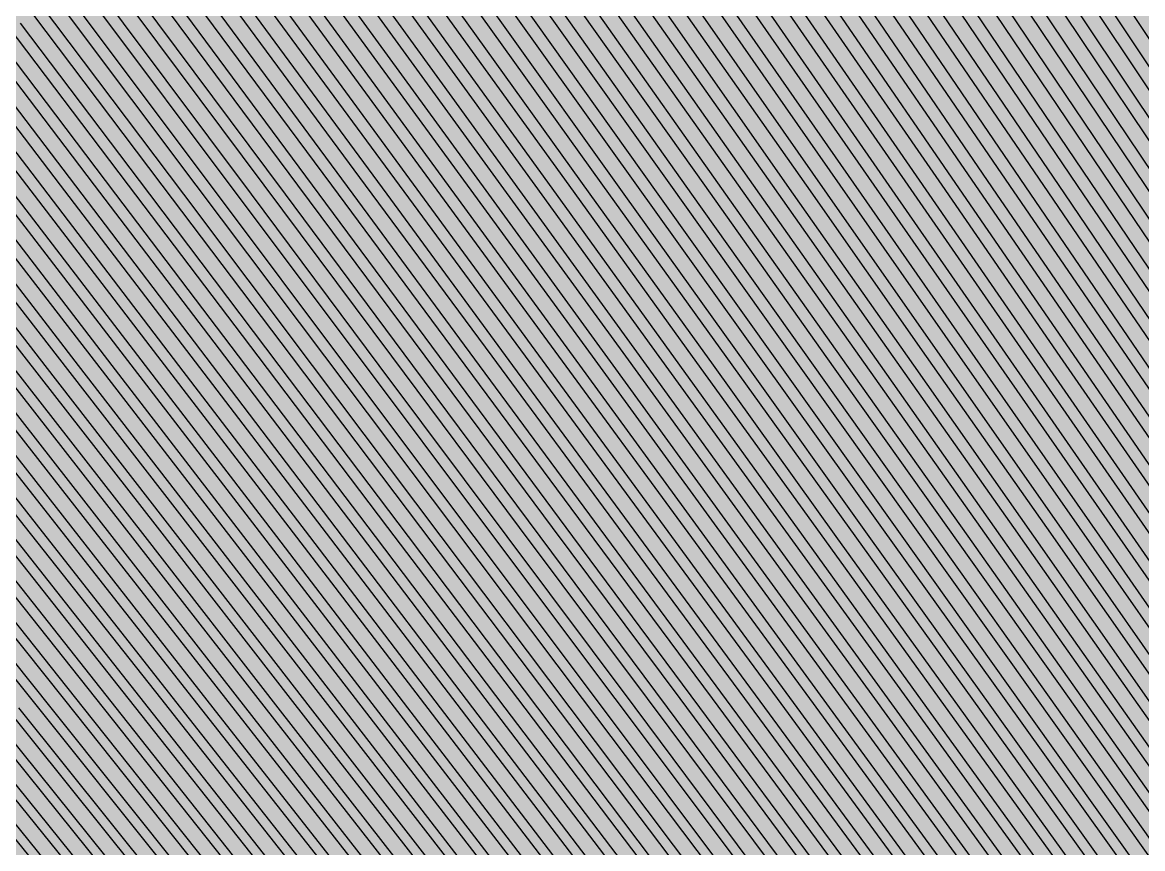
# Model space of a CAD drawing. Header units: metres. Extents: x -7231 to 10969, y -37556 to 1873.
# Drawn here: x 659.1 to 806.4, y -18618.6 to -18509.9 of the extents above; entities that cross this region are included whole.
import ezdxf

# ---------------------------------------------------------------- set-up
doc = ezdxf.new("R2010")
doc.units = ezdxf.units.M
for name, color, linetype in [('Metal1', 4, 'CONTINUOUS'), ('Metal2', 3, 'CONTINUOUS'), ('Polyimide', 7, 'CONTINUOUS')]:
    doc.layers.add(name, color=color, linetype=linetype)

msp = doc.modelspace()

# ---------------------------------------------------------------- hatches: boundary and pattern name
at = {"layer": 'Polyimide'}
msp.add_hatch(color=7, dxfattribs=at).paths.add_polyline_path([(4065.69, -468), (4066.67, -501.99), (4068.51, -535.99), (4071.41, -569.99), (4075.54, -603.99), (4081.04, -637.99), (4088.01, -671.99), (4096.52, -705.98), (4106.62, -739.98), (4118.33, -773.98), (4131.63, -807.98), (4146.49, -841.98), (4162.87, -875.98), (4180.68, -909.97), (4199.83, -943.97), (4220.22, -977.97), (4241.73, -1011.97), (4264.21, -1045.97), (4287.52, -1079.96), (4311.51, -1113.96), (4336.01, -1147.96), (4360.86, -1181.96), (4385.88, -1215.96), (4410.89, -1249.96), (4435.74, -1283.95), (4460.24, -1317.95), (4484.23, -1351.95), (4507.54, -1385.95), (4530.02, -1419.95), (4551.53, -1453.94), (4571.92, -1487.94), (4591.07, -1521.94), (4608.88, -1555.94), (4625.26, -1589.94), (4640.12, -1623.94), (4653.42, -1657.93), (4665.13, -1691.93), (4675.23, -1725.93), (4683.74, -1759.93), (4690.71, -1793.93), (4696.21, -1827.93), (4700.34, -1861.92), (4703.24, -1895.92), (4705.08, -1929.92), (4706.06, -1963.92), (4706.44, -1997.92), (4706.5, -2031.91), (4706.5, -4793.02), (4709.95, -4838.39), (4720.22, -4882.71), (4737.08, -4924.98), (4760.13, -4964.2), (4788.85, -4999.49), (4822.58, -5030.03), (4860.53, -5055.12), (4901.85, -5074.18), (4901.85, -5074.18), (4970.68, -5105.23), (5034.7, -5145.26), (5092.76, -5193.54), (5143.8, -5249.19), (5186.89, -5311.2), (5221.24, -5378.44), (5246.23, -5449.69), (5261.41, -5523.66), (5266.5, -5599), (5261.41, -5674.34), (5246.23, -5748.31), (5221.24, -5819.56), (5186.89, -5886.8), (5143.8, -5948.81), (5092.76, -6004.46), (5034.7, -6052.74), (4970.68, -6092.77), (4901.85, -6123.82), (4860.53, -6142.88), (4822.58, -6167.97), (4788.85, -6198.51), (4760.13, -6233.8), (4737.08, -6273.02), (4720.22, -6315.29), (4709.95, -6359.61), (4706.5, -6404.98), (4706.5, -9221.52), (4709.95, -9266.88), (4720.22, -9311.21), (4737.08, -9353.47), (4760.13, -9392.7), (4788.85, -9427.98), (4822.58, -9458.52), (4860.53, -9483.61), (4901.85, -9502.67), (4970.68, -9533.72), (5034.7, -9573.75), (5092.76, -9622.03), (5143.8, -9677.68), (5186.89, -9739.69), (5221.24, -9806.94), (5246.23, -9878.19), (5261.41, -9952.16), (5266.5, -10027.49), (5261.41, -10102.83), (5246.23, -10176.8), (5221.24, -10248.05), (5186.89, -10315.3), (5143.8, -10377.31), (5092.76, -10432.96), (5034.7, -10481.24), (4970.68, -10521.27), (4901.85, -10552.32), (4860.53, -10571.38), (4822.58, -10596.46), (4788.85, -10627), (4760.13, -10662.29), (4737.08, -10701.52), (4720.22, -10743.78), (4709.95, -10788.1), (4706.5, -10833.47), (4706.5, -13650.01), (4709.95, -13695.38), (4720.22, -13739.7), (4737.08, -13781.96), (4760.13, -13821.19), (4788.85, -13856.48), (4822.58, -13887.02), (4860.53, -13912.11), (4901.85, -13931.17), (4970.68, -13962.22), (5034.7, -14002.25), (5092.76, -14050.53), (5143.8, -14106.18), (5186.89, -14168.19), (5221.24, -14235.43), (5246.23, -14306.68), (5261.41, -14380.65), (5266.5, -14455.99), (5261.41, -14531.33), (5246.23, -14605.29), (5221.24, -14676.55), (5186.89, -14743.79), (5143.8, -14805.8), (5092.76, -14861.45), (5034.7, -14909.73), (4970.68, -14949.76), (4901.85, -14980.81), (4860.53, -14999.87), (4822.58, -15024.96), (4788.85, -15055.5), (4760.13, -15090.79), (4737.08, -15130.01), (4720.22, -15172.27), (4709.95, -15216.6), (4706.5, -15261.97), (4706.5, -15455.99), (4720.95, -15750.04), (4764.14, -16041.26), (4835.68, -16326.84), (4934.86, -16604.04), (5060.74, -16870.18), (5212.09, -17122.7), (5387.47, -17359.17), (5585.18, -17577.31), (5803.32, -17775.02), (6039.79, -17950.4), (6292.31, -18101.75), (6558.45, -18227.63), (6835.65, -18326.81), (7121.23, -18398.34), (7412.45, -18441.54), (7706.5, -18455.99), (9969.01, -18455.99), (10047.42, -18459.84), (10125.08, -18471.36), (10201.23, -18490.44), (10275.15, -18516.89), (10346.12, -18550.45), (10413.46, -18590.81), (10476.52, -18637.58), (10534.69, -18690.3), (10587.41, -18748.47), (10634.18, -18811.53), (10674.54, -18878.87), (10708.11, -18949.84), (10734.56, -19023.76), (10753.63, -19099.92), (10765.15, -19177.58), (10769.01, -19255.99), (10769.01, -20895.8), (10730.24, -20951.41), (10694.6, -21009.08), (10662.21, -21068.63), (10633.17, -21129.89), (10607.55, -21192.66), (10585.45, -21256.74), (10566.93, -21321.96), (10552.05, -21388.09), (10540.84, -21454.95), (10533.35, -21522.33), (10529.6, -21590.02), (10529.6, -21657.81), (10533.35, -21725.5), (10540.84, -21792.87), (10552.05, -21859.73), (10566.93, -21925.87), (10585.45, -21991.08), (10607.55, -22055.17), (10633.17, -22117.94), (10662.21, -22179.19), (10694.6, -22238.74), (10730.24, -22296.41), (10769.01, -22352.03), (10769.01, -32454.24), (10728.74, -32510.49), (10691.72, -32568.92), (10658.05, -32629.35), (10627.85, -32691.58), (10601.2, -32755.42), (10578.21, -32820.67), (10558.93, -32887.1), (10543.44, -32954.52), (10531.77, -33022.71), (10523.97, -33091.44), (10520.07, -33160.51), (10520.07, -33229.69), (10523.97, -33298.75), (10531.77, -33367.49), (10543.44, -33435.67), (10558.93, -33503.09), (10578.21, -33569.53), (10601.2, -33634.77), (10627.85, -33698.61), (10658.05, -33760.85), (10691.72, -33821.28), (10728.74, -33879.71), (10769.01, -33935.96), (10769.01, -36556), (10765.15, -36634.41), (10753.63, -36712.07), (10734.56, -36788.23), (10708.11, -36862.15), (10674.54, -36933.12), (10634.18, -37000.46), (10587.41, -37063.51), (10534.69, -37121.69), (10476.52, -37174.41), (10413.46, -37221.18), (10346.12, -37261.54), (10275.15, -37295.1), (10201.23, -37321.55), (10125.08, -37340.63), (10047.42, -37352.15), (9969.01, -37356), (-6231.01, -37356), (-6309.42, -37352.15), (-6387.08, -37340.63), (-6463.23, -37321.55), (-6537.15, -37295.1), (-6608.12, -37261.54), (-6675.46, -37221.18), (-6738.52, -37174.41), (-6796.69, -37121.69), (-6849.41, -37063.51), (-6896.18, -37000.46), (-6936.54, -36933.12), (-6970.11, -36862.15), (-6996.56, -36788.23), (-7015.63, -36712.07), (-7027.15, -36634.41), (-7031.01, -36556), (-7031.01, -33936), (-6990.74, -33879.75), (-6953.7, -33821.31), (-6920.03, -33760.88), (-6889.82, -33698.64), (-6863.18, -33634.8), (-6840.18, -33569.55), (-6820.9, -33503.11), (-6805.4, -33435.69), (-6793.74, -33367.49), (-6785.94, -33298.75), (-6782.03, -33229.68), (-6782.03, -33160.5), (-6785.94, -33091.43), (-6793.74, -33022.69), (-6805.4, -32954.5), (-6820.9, -32887.07), (-6840.18, -32820.63), (-6863.18, -32755.39), (-6889.82, -32691.54), (-6920.03, -32629.3), (-6953.7, -32568.87), (-6990.74, -32510.43), (-7031.01, -32454.18), (-7031.01, -22364.83), (-6990.74, -22308.58), (-6953.7, -22250.14), (-6920.03, -22189.71), (-6889.82, -22127.47), (-6863.18, -22063.62), (-6840.18, -21998.38), (-6820.9, -21931.94), (-6805.4, -21864.51), (-6793.74, -21796.32), (-6785.94, -21727.58), (-6782.03, -21658.51), (-6782.03, -21589.33), (-6785.94, -21520.26), (-6793.74, -21451.52), (-6805.4, -21383.32), (-6820.9, -21315.9), (-6840.18, -21249.46), (-6863.18, -21184.21), (-6889.82, -21120.37), (-6920.03, -21058.13), (-6953.7, -20997.7), (-6990.74, -20939.26), (-7031.01, -20883.01), (-7031.01, -19255.99), (-7027.15, -19177.58), (-7015.63, -19099.92), (-6996.56, -19023.76), (-6970.11, -18949.84), (-6936.54, -18878.87), (-6896.18, -18811.53), (-6849.41, -18748.47), (-6796.69, -18690.3), (-6738.52, -18637.58), (-6675.46, -18590.81), (-6608.12, -18550.45), (-6537.15, -18516.89), (-6463.23, -18490.44), (-6387.08, -18471.36), (-6309.42, -18459.84), (-6231.01, -18455.99), (-3968.5, -18455.99), (-3674.45, -18441.54), (-3383.23, -18398.34), (-3097.65, -18326.81), (-2820.45, -18227.63), (-2554.31, -18101.75), (-2301.79, -17950.4), (-2065.32, -17775.02), (-1847.18, -17577.31), (-1649.47, -17359.17), (-1474.09, -17122.7), (-1322.74, -16870.18), (-1196.86, -16604.04), (-1097.68, -16326.84), (-1026.14, -16041.26), (-982.95, -15750.04), (-968.5, -15455.99), (-968.5, -15261.97), (-971.95, -15216.6), (-982.22, -15172.27), (-999.08, -15130.01), (-1022.13, -15090.79), (-1050.85, -15055.5), (-1084.58, -15024.96), (-1122.53, -14999.87), (-1163.85, -14980.81), (-1232.68, -14949.76), (-1296.7, -14909.73), (-1354.76, -14861.45), (-1405.8, -14805.8), (-1448.89, -14743.79), (-1483.24, -14676.55), (-1508.23, -14605.29), (-1523.41, -14531.33), (-1528.5, -14455.99), (-1523.41, -14380.65), (-1508.23, -14306.68), (-1483.24, -14235.43), (-1448.89, -14168.19), (-1405.8, -14106.18), (-1354.76, -14050.53), (-1296.7, -14002.25), (-1232.68, -13962.22), (-1163.85, -13931.17), (-1122.53, -13912.11), (-1084.58, -13887.02), (-1050.85, -13856.48), (-1022.13, -13821.19), (-999.08, -13781.96), (-982.22, -13739.7), (-971.95, -13695.38), (-968.5, -13650.01), (-968.5, -12309.64), (-971.95, -12264.27), (-982.22, -12219.94), (-999.08, -12177.68), (-1022.13, -12138.46), (-1050.85, -12103.17), (-1084.58, -12072.63), (-1122.53, -12047.54), (-1163.85, -12028.48), (-1232.68, -11997.43), (-1296.7, -11957.4), (-1354.76, -11909.12), (-1405.8, -11853.47), (-1448.89, -11791.46), (-1483.24, -11724.22), (-1508.23, -11652.96), (-1523.41, -11579), (-1528.5, -11503.66), (-1523.41, -11428.32), (-1508.23, -11354.35), (-1483.24, -11283.1), (-1448.89, -11215.86), (-1405.8, -11153.85), (-1354.76, -11098.2), (-1296.7, -11049.92), (-1232.68, -11009.89), (-1163.85, -10978.84), (-1122.53, -10959.78), (-1084.58, -10934.69), (-1050.85, -10904.15), (-1022.13, -10868.86), (-999.08, -10829.63), (-982.22, -10787.37), (-971.95, -10743.05), (-968.5, -10697.68), (-968.5, -9357.31), (-971.95, -9311.94), (-982.22, -9267.62), (-999.08, -9225.35), (-1022.13, -9186.13), (-1050.85, -9150.84), (-1084.58, -9120.3), (-1122.53, -9095.21), (-1163.85, -9076.15), (-1163.85, -9076.15), (-1232.68, -9045.1), (-1296.7, -9005.07), (-1354.76, -8956.79), (-1405.8, -8901.14), (-1448.89, -8839.13), (-1483.24, -8771.89), (-1508.23, -8700.64), (-1523.41, -8626.67), (-1528.5, -8551.33), (-1523.41, -8475.99), (-1508.23, -8402.02), (-1483.24, -8330.77), (-1448.89, -8263.53), (-1405.8, -8201.52), (-1354.76, -8145.87), (-1296.7, -8097.59), (-1232.68, -8057.56), (-1163.85, -8026.51), (-1163.85, -8026.51), (-1122.53, -8007.45), (-1084.58, -7982.36), (-1050.85, -7951.82), (-1022.13, -7916.53), (-999.08, -7877.31), (-982.22, -7835.04), (-971.95, -7790.72), (-968.5, -7745.35), (-968.5, -6404.98), (-971.95, -6359.61), (-982.22, -6315.29), (-999.08, -6273.02), (-1022.13, -6233.8), (-1050.85, -6198.51), (-1084.58, -6167.97), (-1122.53, -6142.88), (-1163.85, -6123.82), (-1163.85, -6123.82), (-1232.68, -6092.77), (-1296.7, -6052.74), (-1354.76, -6004.46), (-1405.8, -5948.81), (-1448.89, -5886.8), (-1483.24, -5819.56), (-1508.23, -5748.31), (-1523.41, -5674.34), (-1528.5, -5599), (-1523.41, -5523.66), (-1508.23, -5449.69), (-1483.24, -5378.44), (-1448.89, -5311.2), (-1405.8, -5249.19), (-1354.76, -5193.54), (-1296.7, -5145.26), (-1232.68, -5105.23), (-1163.85, -5074.18), (-1163.85, -5074.18), (-1122.53, -5055.12), (-1084.58, -5030.03), (-1050.85, -4999.49), (-1022.13, -4964.2), (-999.08, -4924.98), (-982.22, -4882.71), (-971.95, -4838.39), (-968.5, -4793.02), (-968.5, -2031.91), (-968.44, -1997.92), (-968.06, -1963.92), (-967.05, -1929.92), (-965.18, -1895.92), (-962.22, -1861.92), (-958.01, -1827.93), (-952.41, -1793.93), (-945.31, -1759.93), (-936.64, -1725.93), (-926.35, -1691.93), (-914.43, -1657.93), (-900.88, -1623.94), (-885.74, -1589.94), (-869.05, -1555.94), (-850.91, -1521.94), (-831.4, -1487.94), (-810.63, -1453.94), (-788.72, -1419.95), (-765.82, -1385.95), (-742.07, -1351.95), (-717.63, -1317.95), (-692.67, -1283.95), (-667.36, -1249.96), (-641.88, -1215.96), (-616.39, -1181.96), (-591.08, -1147.96), (-566.12, -1113.96), (-541.68, -1079.96), (-517.93, -1045.97), (-495.03, -1011.97), (-473.12, -977.97), (-452.35, -943.97), (-432.84, -909.97), (-414.7, -875.98), (-398.01, -841.98), (-382.87, -807.98), (-369.32, -773.98), (-357.4, -739.98), (-347.11, -705.98), (-338.44, -671.99), (-331.34, -637.99), (-325.74, -603.99), (-321.53, -569.99), (-318.57, -535.99), (-316.7, -501.99), (-315.69, -468), (-315.31, -434), (-315.25, -400), (-315.25, 401), (-315.25, 451), (-315.25, 1644), (-270.25, 1644), (-270.03, 1637.13), (-269.35, 1630.29), (-268.23, 1623.52), (-266.67, 1616.82), (-264.68, 1610.25), (-262.26, 1603.82), (-259.42, 1597.56), (-256.18, 1591.5), (-252.55, 1585.67), (-248.55, 1580.08), (-244.19, 1574.77), (-239.5, 1569.75), (-234.48, 1565.06), (-229.17, 1560.7), (-223.58, 1556.7), (-217.75, 1553.07), (-211.69, 1549.83), (-205.43, 1546.99), (-199, 1544.57), (-192.43, 1542.58), (-185.73, 1541.02), (-178.96, 1539.9), (-172.12, 1539.22), (-165.25, 1539), (-158.38, 1539.22), (-151.54, 1539.9), (-144.77, 1541.02), (-138.07, 1542.58), (-131.5, 1544.57), (-125.07, 1546.99), (-118.81, 1549.83), (-112.75, 1553.07), (-106.92, 1556.7), (-101.33, 1560.7), (-96.02, 1565.06), (-91, 1569.75), (-86.31, 1574.77), (-81.95, 1580.08), (-77.95, 1585.67), (-74.32, 1591.5), (-71.08, 1597.56), (-68.24, 1603.82), (-65.82, 1610.25), (-63.83, 1616.82), (-62.27, 1623.52), (-61.15, 1630.29), (-60.47, 1637.13), (-60.25, 1644), (1853, 1644), (1853, 1573), (3815.25, 1573), (3815.46, 1579.54), (3816.11, 1586.05), (3817.17, 1592.51), (3818.66, 1598.88), (3820.56, 1605.14), (3822.86, 1611.27), (3825.56, 1617.23), (3828.65, 1623), (3832.1, 1628.56), (3835.91, 1633.88), (3840.07, 1638.93), (3844.54, 1643.71), (3849.32, 1648.18), (3854.37, 1652.34), (3859.69, 1656.15), (3865.25, 1659.6), (3871.02, 1662.69), (3876.98, 1665.39), (3883.11, 1667.69), (3889.37, 1669.59), (3895.74, 1671.08), (3902.2, 1672.14), (3908.71, 1672.79), (3915.25, 1673), (3921.79, 1672.79), (3928.3, 1672.14), (3934.76, 1671.08), (3941.13, 1669.59), (3947.39, 1667.69), (3953.52, 1665.39), (3959.48, 1662.69), (3965.25, 1659.6), (3970.81, 1656.15), (3976.13, 1652.34), (3981.18, 1648.18), (3985.96, 1643.71), (3990.43, 1638.93), (3994.59, 1633.88), (3998.4, 1628.56), (4001.85, 1623), (4004.94, 1617.23), (4007.64, 1611.27), (4009.94, 1605.14), (4011.84, 1598.88), (4013.33, 1592.51), (4014.39, 1586.05), (4015.04, 1579.54), (4015.25, 1573), (4065.25, 1573), (4065.25, 451), (4065.25, 401), (4065.25, -400), (4065.31, -434), (4065.69, -468)])

# ---------------------------------------------------------------- linework, layer by layer
at = {"layer": 'Metal1'}
for points in [[(645.14, -18283.88), (660.24, -18306.38), (675.33, -18328.88), (690.43, -18351.38), (705.53, -18373.88), (720.62, -18396.38), (735.72, -18418.88), (750.82, -18441.38), (765.92, -18463.88), (781.01, -18486.38), (796.11, -18508.88), (811.21, -18531.38), (826.3, -18553.89), (841.4, -18576.39), (856.5, -18598.89), (871.59, -18621.39), (886.69, -18643.89), (901.79, -18666.39), (911.89, -18681.45), (918.21, -18698.2), (918.82, -18702.85), (919.41, -18711.88), (920.01, -18720.99), (920.75, -19211.93)], [(925.25, -19211.93), (925.99, -18721.06), (925.42, -18712.01), (924.84, -18703.04), (924.27, -18698.69), (918.16, -18682.35), (908.28, -18667.5), (893.31, -18645), (878.34, -18622.5), (863.37, -18600), (848.4, -18577.5), (833.43, -18555), (818.46, -18532.5), (803.49, -18510), (788.52, -18487.49), (773.55, -18464.99), (758.58, -18442.49), (743.61, -18419.99), (728.64, -18397.49), (713.67, -18374.99), (698.7, -18352.49), (683.73, -18329.99), (668.76, -18307.49), (653.79, -18284.99)], [(655.46, -18283.88), (670.43, -18306.38), (685.4, -18328.88), (700.37, -18351.38), (715.33, -18373.88), (730.3, -18396.38), (745.27, -18418.88), (760.24, -18441.39), (775.21, -18463.89), (790.18, -18486.39), (805.15, -18508.89), (820.12, -18531.39), (835.09, -18553.89), (850.06, -18576.39), (865.03, -18598.89), (880, -18621.39), (894.97, -18643.89), (909.94, -18666.39), (919.95, -18681.43), (926.22, -18698.2), (926.83, -18702.85), (927.41, -18711.88), (928.01, -18720.99), (928.75, -19211.93)], [(650.05, -18306.37), (665.27, -18328.88), (680.5, -18351.38), (695.72, -18373.88), (710.95, -18396.38), (726.17, -18418.88), (741.39, -18441.38), (756.62, -18463.88), (771.84, -18486.38), (787.07, -18508.88), (802.29, -18531.38), (817.51, -18553.88), (832.74, -18576.38), (847.96, -18598.88), (863.19, -18621.38), (878.41, -18643.88), (893.63, -18666.39), (903.84, -18681.46), (910.19, -18698.2), (910.81, -18702.85), (911.4, -18711.88), (912.01, -18720.99), (912.75, -19211.93)], [(909.25, -19211.93), (909.99, -18721.06), (909.41, -18712.01), (908.82, -18703.05), (908.24, -18698.69), (902.05, -18682.39), (891.98, -18667.51), (876.75, -18645.01), (861.53, -18622.51), (846.3, -18600), (831.08, -18577.5), (815.86, -18555), (800.63, -18532.5), (785.41, -18510), (770.18, -18487.5), (754.96, -18465), (739.74, -18442.5), (724.51, -18420), (709.29, -18397.5), (694.06, -18375), (678.84, -18352.5), (663.62, -18330), (648.39, -18307.5)], [(917.25, -19211.93), (917.99, -18721.06), (917.41, -18712.01), (916.83, -18703.04), (916.26, -18698.69), (910.1, -18682.37), (900.13, -18667.5), (885.03, -18645), (869.93, -18622.5), (854.84, -18600), (839.74, -18577.5), (824.64, -18555), (809.55, -18532.5), (794.45, -18510), (779.35, -18487.5), (764.25, -18465), (749.16, -18442.5), (734.06, -18420), (718.96, -18397.49), (703.87, -18374.99), (688.77, -18352.49), (673.67, -18329.99), (658.58, -18307.49)], [(645.15, -18328.87), (660.63, -18351.37), (676.11, -18373.87), (691.59, -18396.37), (707.06, -18418.87), (722.54, -18441.37), (738.02, -18463.87), (753.5, -18486.37), (768.98, -18508.87), (784.46, -18531.38), (799.93, -18553.88), (815.41, -18576.38), (830.89, -18598.88), (846.37, -18621.38), (861.85, -18643.88), (877.33, -18666.38), (887.72, -18681.5), (894.16, -18698.2), (894.79, -18702.85), (895.39, -18711.88), (896.01, -18720.99), (896.75, -19211.93)], [(655.21, -18328.87), (670.56, -18351.37), (685.91, -18373.87), (701.27, -18396.37), (716.62, -18418.87), (731.97, -18441.38), (747.32, -18463.88), (762.67, -18486.38), (778.02, -18508.88), (793.37, -18531.38), (808.72, -18553.88), (824.07, -18576.38), (839.43, -18598.88), (854.78, -18621.38), (870.13, -18643.88), (885.48, -18666.38), (895.78, -18681.48), (902.18, -18698.2), (902.8, -18702.85), (903.4, -18711.88), (904.01, -18720.99), (904.75, -19211.93)], [(901.25, -19211.93), (901.99, -18721.06), (901.4, -18712.01), (900.81, -18703.05), (900.23, -18698.7), (894, -18682.41), (883.83, -18667.51), (868.48, -18645.01), (853.12, -18622.51), (837.77, -18600.01), (822.42, -18577.51), (807.07, -18555.01), (791.72, -18532.51), (776.37, -18510), (761.02, -18487.5), (745.67, -18465), (730.32, -18442.5), (714.96, -18420), (699.61, -18397.5), (684.26, -18375), (668.91, -18352.5), (653.56, -18330)], [(650.7, -18351.37), (666.3, -18373.87), (681.91, -18396.37), (697.51, -18418.87), (713.12, -18441.37), (728.72, -18463.87), (744.33, -18486.37), (759.93, -18508.87), (775.54, -18531.37), (791.14, -18553.87), (806.75, -18576.37), (822.35, -18598.87), (837.96, -18621.37), (853.57, -18643.88), (869.17, -18666.38), (879.67, -18681.51), (886.15, -18698.2), (886.78, -18702.85), (887.39, -18711.88), (888.01, -18721), (888.75, -19211.93)], [(885.25, -19211.93), (885.99, -18721.06), (885.39, -18712.01), (884.79, -18703.05), (884.2, -18698.7), (877.89, -18682.46), (867.53, -18667.52), (851.92, -18645.02), (836.32, -18622.51), (820.71, -18600.01), (805.11, -18577.51), (789.5, -18555.01), (773.9, -18532.51), (758.29, -18510.01), (742.68, -18487.51), (727.08, -18465.01), (711.47, -18442.51), (695.87, -18420.01), (680.26, -18397.51), (664.66, -18375.01), (649.05, -18352.51)], [(893.25, -19211.93), (893.99, -18721.06), (893.4, -18712.01), (892.8, -18703.05), (892.21, -18698.7), (885.94, -18682.43), (875.68, -18667.51), (860.2, -18645.01), (844.72, -18622.51), (829.24, -18600.01), (813.76, -18577.51), (798.29, -18555.01), (782.81, -18532.51), (767.33, -18510.01), (751.85, -18487.51), (736.37, -18465.01), (720.89, -18442.51), (705.42, -18420.01), (689.94, -18397.5), (674.46, -18375), (658.98, -18352.5)], [(646.69, -18373.86), (662.55, -18396.36), (678.41, -18418.86), (694.27, -18441.36), (710.13, -18463.86), (725.99, -18486.36), (741.85, -18508.87), (757.7, -18531.37), (773.56, -18553.87), (789.42, -18576.37), (805.28, -18598.87), (821.14, -18621.37), (837, -18643.87), (852.86, -18666.37), (863.56, -18681.54), (870.12, -18698.19), (870.76, -18702.84), (871.38, -18711.88), (872.01, -18721), (872.75, -19211.93)], [(656.49, -18373.86), (672.23, -18396.36), (687.96, -18418.87), (703.69, -18441.37), (719.42, -18463.87), (735.16, -18486.37), (750.89, -18508.87), (766.62, -18531.37), (782.35, -18553.87), (798.09, -18576.37), (813.82, -18598.87), (829.55, -18621.37), (845.28, -18643.87), (861.02, -18666.37), (871.61, -18681.53), (878.13, -18698.19), (878.77, -18702.85), (879.38, -18711.88), (880.01, -18721), (880.75, -19211.93)], [(869.25, -19211.93), (869.99, -18721.07), (869.38, -18712.02), (868.77, -18703.05), (868.17, -18698.7), (861.78, -18682.5), (851.23, -18667.52), (835.37, -18645.02), (819.51, -18622.52), (803.65, -18600.02), (787.79, -18577.52), (771.93, -18555.02), (756.07, -18532.52), (740.21, -18510.02), (724.35, -18487.52), (708.49, -18465.02), (692.63, -18442.52), (676.77, -18420.01), (660.91, -18397.51), (645.05, -18375.01)], [(877.25, -19211.93), (877.99, -18721.07), (877.39, -18712.02), (876.78, -18703.05), (876.18, -18698.7), (869.84, -18682.48), (859.38, -18667.52), (843.65, -18645.02), (827.91, -18622.52), (812.18, -18600.02), (796.45, -18577.52), (780.72, -18555.02), (764.98, -18532.51), (749.25, -18510.01), (733.52, -18487.51), (717.79, -18465.01), (702.05, -18442.51), (686.32, -18420.01), (670.59, -18397.51), (654.85, -18375.01)], [(643.19, -18396.36), (659.3, -18418.86), (675.42, -18441.36), (691.53, -18463.86), (707.64, -18486.36), (723.76, -18508.86), (739.87, -18531.36), (755.98, -18553.86), (772.1, -18576.36), (788.21, -18598.86), (804.33, -18621.36), (820.44, -18643.86), (836.55, -18666.36), (847.45, -18681.57), (854.09, -18698.19), (854.74, -18702.84), (855.37, -18711.88), (856.01, -18721), (856.75, -19211.93)], [(652.87, -18396.36), (668.85, -18418.86), (684.84, -18441.36), (700.83, -18463.86), (716.81, -18486.36), (732.8, -18508.86), (748.79, -18531.36), (764.77, -18553.86), (780.76, -18576.36), (796.75, -18598.86), (812.74, -18621.37), (828.72, -18643.87), (844.71, -18666.37), (855.5, -18681.56), (862.1, -18698.19), (862.75, -18702.84), (863.37, -18711.88), (864.01, -18721), (864.75, -19211.93)], [(861.25, -19211.93), (861.99, -18721.07), (861.38, -18712.02), (860.76, -18703.05), (860.15, -18698.7), (853.73, -18682.52), (843.08, -18667.53), (827.09, -18645.02), (811.1, -18622.52), (795.12, -18600.02), (779.13, -18577.52), (763.14, -18555.02), (747.16, -18532.52), (731.17, -18510.02), (715.18, -18487.52), (699.2, -18465.02), (683.21, -18442.52), (667.22, -18420.02), (651.24, -18397.52)], [(649.75, -18418.85), (665.99, -18441.35), (682.23, -18463.85), (698.47, -18486.36), (714.71, -18508.86), (730.95, -18531.36), (747.2, -18553.86), (763.44, -18576.36), (779.68, -18598.86), (795.92, -18621.36), (812.16, -18643.86), (828.4, -18666.36), (839.39, -18681.59), (846.07, -18698.19), (846.73, -18702.84), (847.36, -18711.88), (848.01, -18721), (848.75, -19211.93)], [(845.25, -19211.93), (845.99, -18721.07), (845.37, -18712.02), (844.74, -18703.05), (844.13, -18698.71), (837.63, -18682.56), (826.78, -18667.53), (810.54, -18645.03), (794.3, -18622.53), (778.06, -18600.03), (761.81, -18577.53), (745.57, -18555.03), (729.33, -18532.53), (713.09, -18510.03), (696.85, -18487.53), (680.61, -18465.03), (664.37, -18442.52), (648.13, -18420.02)], [(853.25, -19211.93), (853.99, -18721.07), (853.37, -18712.02), (852.75, -18703.05), (852.14, -18698.71), (845.68, -18682.54), (834.93, -18667.53), (818.81, -18645.03), (802.7, -18622.53), (786.59, -18600.03), (770.47, -18577.53), (754.36, -18555.02), (738.25, -18532.52), (722.13, -18510.02), (706.02, -18487.52), (689.9, -18465.02), (673.79, -18442.52), (657.68, -18420.02)], [(829.25, -19211.92), (829.99, -18721.08), (829.36, -18712.02), (828.72, -18703.05), (828.1, -18698.71), (821.53, -18682.61), (810.48, -18667.54), (793.98, -18645.04), (777.49, -18622.54), (760.99, -18600.04), (744.5, -18577.53), (728, -18555.03), (711.51, -18532.53), (695.01, -18510.03), (678.52, -18487.53), (662.02, -18465.03), (645.53, -18442.53)], [(647.14, -18441.35), (663.63, -18463.85), (680.13, -18486.35), (696.62, -18508.85), (713.12, -18531.35), (729.62, -18553.85), (746.11, -18576.35), (762.61, -18598.85), (779.1, -18621.35), (795.6, -18643.85), (812.09, -18666.35), (823.29, -18681.62), (830.04, -18698.18), (830.71, -18702.84), (831.35, -18711.88), (832.01, -18721), (832.75, -19211.92)], [(837.25, -19211.92), (837.99, -18721.07), (837.36, -18712.02), (836.73, -18703.05), (836.11, -18698.71), (829.58, -18682.58), (818.63, -18667.53), (802.26, -18645.03), (785.89, -18622.53), (769.52, -18600.03), (753.16, -18577.53), (736.79, -18555.03), (720.42, -18532.53), (704.05, -18510.03), (687.68, -18487.53), (671.32, -18465.03), (654.95, -18442.53)], [(656.56, -18441.35), (672.93, -18463.85), (689.3, -18486.35), (705.67, -18508.85), (722.04, -18531.35), (738.41, -18553.85), (754.77, -18576.36), (771.14, -18598.86), (787.51, -18621.36), (803.88, -18643.86), (820.25, -18666.36), (831.34, -18681.61), (838.06, -18698.19), (838.72, -18702.84), (839.36, -18711.88), (840.01, -18721), (840.75, -19211.92)], [(645.04, -18463.84), (661.79, -18486.34), (678.54, -18508.84), (695.29, -18531.34), (712.04, -18553.85), (728.79, -18576.35), (745.54, -18598.85), (762.28, -18621.35), (779.03, -18643.85), (795.78, -18666.35), (807.18, -18681.65), (814.01, -18698.18), (814.69, -18702.84), (815.34, -18711.88), (816.01, -18721.01), (816.75, -19211.92)], [(654.34, -18463.85), (670.96, -18486.35), (687.58, -18508.85), (704.2, -18531.35), (720.83, -18553.85), (737.45, -18576.35), (754.07, -18598.85), (770.69, -18621.35), (787.32, -18643.85), (803.94, -18666.35), (815.23, -18681.64), (822.03, -18698.18), (822.7, -18702.84), (823.35, -18711.88), (824.01, -18721), (824.75, -19211.92)], [(813.25, -19211.92), (813.99, -18721.08), (813.35, -18712.02), (812.7, -18703.06), (812.07, -18698.71), (805.42, -18682.65), (794.18, -18667.54), (777.43, -18645.04), (760.68, -18622.54), (743.93, -18600.04), (727.18, -18577.54), (710.43, -18555.04), (693.68, -18532.54), (676.93, -18510.04), (660.18, -18487.54), (643.43, -18465.04)], [(821.25, -19211.92), (821.99, -18721.08), (821.35, -18712.02), (820.71, -18703.05), (820.08, -18698.71), (813.48, -18682.63), (802.33, -18667.54), (785.71, -18645.04), (769.08, -18622.54), (752.46, -18600.04), (735.84, -18577.54), (719.22, -18555.04), (702.59, -18532.54), (685.97, -18510.04), (669.35, -18487.53), (652.73, -18465.03)], [(643.44, -18486.34), (660.45, -18508.84), (677.45, -18531.34), (694.46, -18553.84), (711.46, -18576.34), (728.46, -18598.84), (745.47, -18621.34), (762.47, -18643.84), (779.48, -18666.34), (791.07, -18681.69), (797.98, -18698.18), (798.67, -18702.84), (799.33, -18711.87), (800.01, -18721.01), (800.75, -19211.92)], [(652.62, -18486.34), (669.49, -18508.84), (686.37, -18531.34), (703.25, -18553.84), (720.12, -18576.34), (737, -18598.84), (753.88, -18621.34), (770.75, -18643.85), (787.63, -18666.35), (799.12, -18681.67), (806, -18698.18), (806.68, -18702.84), (807.34, -18711.87), (808.01, -18721.01), (808.75, -19211.92)], [(805.25, -19211.92), (805.99, -18721.08), (805.34, -18712.02), (804.69, -18703.06), (804.05, -18698.72), (797.37, -18682.67), (786.03, -18667.55), (769.15, -18645.05), (752.28, -18622.54), (735.4, -18600.04), (718.52, -18577.54), (701.65, -18555.04), (684.77, -18532.54), (667.89, -18510.04), (651.02, -18487.54)], [(642.36, -18508.83), (659.62, -18531.33), (676.88, -18553.83), (694.14, -18576.33), (711.39, -18598.84), (728.65, -18621.34), (745.91, -18643.84), (763.17, -18666.34), (774.96, -18681.72), (781.95, -18698.17), (782.65, -18702.84), (783.32, -18711.87), (784.01, -18721.01), (784.75, -19211.92)], [(651.4, -18508.84), (668.54, -18531.34), (685.67, -18553.84), (702.8, -18576.34), (719.93, -18598.84), (737.06, -18621.34), (754.19, -18643.84), (771.32, -18666.34), (783.02, -18681.7), (789.96, -18698.17), (790.66, -18702.84), (791.33, -18711.87), (792.01, -18721.01), (792.75, -19211.92)], [(789.25, -19211.92), (789.99, -18721.08), (789.33, -18712.02), (788.67, -18703.06), (788.02, -18698.72), (781.27, -18682.71), (769.73, -18667.55), (752.6, -18645.05), (735.47, -18622.55), (718.34, -18600.05), (701.21, -18577.55), (684.08, -18555.05), (666.94, -18532.55), (649.81, -18510.05)], [(797.25, -19211.92), (797.99, -18721.08), (797.34, -18712.02), (796.68, -18703.06), (796.04, -18698.72), (789.32, -18682.69), (777.88, -18667.55), (760.88, -18645.05), (743.87, -18622.55), (726.87, -18600.05), (709.86, -18577.55), (692.86, -18555.05), (675.86, -18532.54), (658.85, -18510.04)], [(641.79, -18531.33), (659.3, -18553.83), (676.81, -18576.33), (694.32, -18598.83), (711.83, -18621.33), (729.35, -18643.83), (746.86, -18666.33), (758.86, -18681.75), (765.92, -18698.17), (766.63, -18702.83), (767.31, -18711.87), (768.01, -18721.01), (768.75, -19211.92)], [(773.25, -19211.92), (773.99, -18721.09), (773.32, -18712.02), (772.65, -18703.06), (771.99, -18698.72), (765.17, -18682.75), (753.43, -18667.56), (736.05, -18645.06), (718.66, -18622.56), (701.28, -18600.06), (683.89, -18577.55), (666.5, -18555.05), (649.12, -18532.55)], [(650.7, -18531.33), (668.09, -18553.83), (685.47, -18576.33), (702.86, -18598.83), (720.24, -18621.33), (737.63, -18643.83), (755.01, -18666.33), (766.91, -18681.73), (773.93, -18698.17), (774.64, -18702.84), (775.31, -18711.87), (776.01, -18721.01), (776.75, -19211.92)], [(781.25, -19211.92), (781.99, -18721.09), (781.33, -18712.02), (780.66, -18703.06), (780.01, -18698.72), (773.22, -18682.73), (761.58, -18667.55), (744.32, -18645.05), (727.06, -18622.55), (709.81, -18600.05), (692.55, -18577.55), (675.29, -18555.05), (658.03, -18532.55)], [(641.72, -18553.82), (659.48, -18576.32), (677.25, -18598.82), (695.02, -18621.32), (712.78, -18643.83), (730.55, -18666.33), (742.75, -18681.78), (749.89, -18698.17), (750.61, -18702.83), (751.3, -18711.87), (752.01, -18721.02), (752.75, -19211.92)], [(650.51, -18553.83), (668.15, -18576.33), (685.79, -18598.83), (703.43, -18621.33), (721.07, -18643.83), (738.71, -18666.33), (750.81, -18681.77), (757.9, -18698.17), (758.62, -18702.83), (759.3, -18711.87), (760.01, -18721.01), (760.75, -19211.92)], [(757.25, -19211.92), (757.99, -18721.09), (757.31, -18712.02), (756.63, -18703.06), (755.97, -18698.73), (749.07, -18682.8), (737.13, -18667.56), (719.49, -18645.06), (701.85, -18622.56), (684.21, -18600.06), (666.57, -18577.56), (648.93, -18555.06)], [(765.25, -19211.92), (765.99, -18721.09), (765.32, -18712.02), (764.64, -18703.06), (763.98, -18698.72), (757.12, -18682.78), (745.28, -18667.56), (727.77, -18645.06), (710.26, -18622.56), (692.74, -18600.06), (675.23, -18577.56), (657.72, -18555.06)], [(642.16, -18576.32), (660.18, -18598.82), (678.2, -18621.32), (696.22, -18643.82), (714.24, -18666.32), (726.65, -18681.81), (733.86, -18698.16), (734.59, -18702.83), (735.29, -18711.87), (736.01, -18721.02), (736.75, -19211.92)], [(650.82, -18576.32), (668.72, -18598.82), (686.61, -18621.32), (704.5, -18643.82), (722.4, -18666.32), (734.7, -18681.8), (741.87, -18698.16), (742.6, -18702.83), (743.29, -18711.87), (744.01, -18721.02), (744.75, -19211.92)], [(741.25, -19211.92), (741.99, -18721.09), (741.3, -18712.02), (740.61, -18703.06), (739.94, -18698.73), (732.98, -18682.84), (720.83, -18667.57), (702.94, -18645.07), (685.04, -18622.57), (667.15, -18600.07), (649.26, -18577.57)], [(749.25, -19211.92), (749.99, -18721.09), (749.31, -18712.02), (748.62, -18703.06), (747.95, -18698.73), (741.02, -18682.82), (728.98, -18667.57), (711.22, -18645.07), (693.45, -18622.56), (675.68, -18600.06), (657.92, -18577.56)], [(643.11, -18598.81), (661.38, -18621.31), (679.66, -18643.81), (697.94, -18666.32), (710.55, -18681.85), (717.83, -18698.16), (718.57, -18702.83), (719.28, -18711.87), (720.01, -18721.02), (720.75, -19211.92)], [(651.64, -18598.82), (669.79, -18621.32), (687.94, -18643.82), (706.09, -18666.32), (718.6, -18681.83), (725.84, -18698.16), (726.58, -18702.83), (727.28, -18711.87), (728.01, -18721.02), (728.75, -19211.92)], [(725.25, -19211.92), (725.99, -18721.1), (725.29, -18712.03), (724.59, -18703.06), (723.91, -18698.73), (716.88, -18682.88), (704.53, -18667.57), (686.38, -18645.07), (668.24, -18622.57), (650.09, -18600.07)], [(733.25, -19211.92), (733.99, -18721.1), (733.3, -18712.02), (732.6, -18703.06), (731.92, -18698.73), (724.93, -18682.86), (712.68, -18667.57), (694.66, -18645.07), (676.64, -18622.57), (658.62, -18600.07)]]:
    msp.add_lwpolyline(points, dxfattribs=at)
at = {"layer": 'Metal2'}
for points in [[(921.25, -19211.93), (921.99, -18721.06), (921.41, -18712.01), (920.83, -18703.04), (920.26, -18698.69), (914.13, -18682.36), (904.2, -18667.5), (889.17, -18645), (874.14, -18622.5), (859.1, -18600), (844.07, -18577.5), (829.04, -18555), (814, -18532.5), (798.97, -18510), (783.94, -18487.5), (768.9, -18465), (753.87, -18442.49), (738.84, -18419.99), (723.8, -18397.49), (708.77, -18374.99), (693.74, -18352.49), (678.7, -18329.99), (663.67, -18307.49), (648.64, -18284.99)], [(650.3, -18283.88), (665.33, -18306.38), (680.36, -18328.88), (695.4, -18351.38), (710.43, -18373.88), (725.46, -18396.38), (740.5, -18418.88), (755.53, -18441.38), (770.56, -18463.88), (785.6, -18486.39), (800.63, -18508.89), (815.66, -18531.39), (830.7, -18553.89), (845.73, -18576.39), (860.76, -18598.89), (875.8, -18621.39), (890.83, -18643.89), (905.86, -18666.39), (915.92, -18681.44), (922.22, -18698.2), (922.82, -18702.85), (923.41, -18711.88), (924.01, -18720.99), (924.75, -19211.93)], [(644.95, -18306.37), (660.24, -18328.87), (675.53, -18351.37), (690.82, -18373.88), (706.11, -18396.38), (721.39, -18418.88), (736.68, -18441.38), (751.97, -18463.88), (767.26, -18486.38), (782.54, -18508.88), (797.83, -18531.38), (813.12, -18553.88), (828.41, -18576.38), (843.69, -18598.88), (858.98, -18621.38), (874.27, -18643.88), (889.56, -18666.38), (899.81, -18681.47), (906.19, -18698.2), (906.8, -18702.85), (907.4, -18711.88), (908.01, -18720.99), (908.75, -19211.93)], [(655.14, -18306.38), (670.3, -18328.88), (685.46, -18351.38), (700.62, -18373.88), (715.79, -18396.38), (730.95, -18418.88), (746.11, -18441.38), (761.27, -18463.88), (776.43, -18486.38), (791.59, -18508.88), (806.75, -18531.38), (821.91, -18553.88), (837.07, -18576.38), (852.23, -18598.89), (867.39, -18621.39), (882.55, -18643.89), (897.71, -18666.39), (907.86, -18681.46), (914.2, -18698.2), (914.81, -18702.85), (915.4, -18711.88), (916.01, -18720.99), (916.75, -19211.93)], [(913.25, -19211.93), (913.99, -18721.06), (913.41, -18712.01), (912.82, -18703.05), (912.25, -18698.69), (906.08, -18682.38), (896.05, -18667.5), (880.89, -18645), (865.73, -18622.5), (850.57, -18600), (835.41, -18577.5), (820.25, -18555), (805.09, -18532.5), (789.93, -18510), (774.77, -18487.5), (759.61, -18465), (744.45, -18442.5), (729.29, -18420), (714.13, -18397.5), (698.97, -18375), (683.81, -18352.5), (668.65, -18329.99), (653.48, -18307.49)], [(650.18, -18328.87), (665.6, -18351.37), (681.01, -18373.87), (696.43, -18396.37), (711.84, -18418.87), (727.26, -18441.37), (742.67, -18463.87), (758.08, -18486.38), (773.5, -18508.88), (788.91, -18531.38), (804.33, -18553.88), (819.74, -18576.38), (835.16, -18598.88), (850.57, -18621.38), (865.99, -18643.88), (881.4, -18666.38), (891.75, -18681.49), (898.17, -18698.2), (898.79, -18702.85), (899.39, -18711.88), (900.01, -18720.99), (900.75, -19211.93)], [(897.25, -19211.93), (897.99, -18721.06), (897.4, -18712.01), (896.8, -18703.05), (896.22, -18698.7), (889.97, -18682.42), (879.75, -18667.51), (864.34, -18645.01), (848.92, -18622.51), (833.51, -18600.01), (818.09, -18577.51), (802.68, -18555.01), (787.26, -18532.51), (771.85, -18510.01), (756.43, -18487.51), (741.02, -18465.01), (725.61, -18442.5), (710.19, -18420), (694.78, -18397.5), (679.36, -18375), (663.95, -18352.5), (648.53, -18330)], [(905.25, -19211.93), (905.99, -18721.06), (905.4, -18712.01), (904.81, -18703.05), (904.23, -18698.69), (898.02, -18682.4), (887.9, -18667.51), (872.61, -18645.01), (857.33, -18622.51), (842.04, -18600.01), (826.75, -18577.51), (811.46, -18555), (796.18, -18532.5), (780.89, -18510), (765.6, -18487.5), (750.31, -18465), (735.03, -18442.5), (719.74, -18420), (704.45, -18397.5), (689.16, -18375), (673.88, -18352.5), (658.59, -18330)], [(645.73, -18351.37), (661.4, -18373.87), (677.07, -18396.37), (692.74, -18418.87), (708.4, -18441.37), (724.07, -18463.87), (739.74, -18486.37), (755.41, -18508.87), (771.08, -18531.37), (786.75, -18553.87), (802.42, -18576.37), (818.09, -18598.87), (833.76, -18621.37), (849.43, -18643.87), (865.09, -18666.37), (875.64, -18681.52), (882.14, -18698.19), (882.77, -18702.85), (883.38, -18711.88), (884.01, -18721), (884.75, -19211.93)], [(655.66, -18351.37), (671.2, -18373.87), (686.75, -18396.37), (702.29, -18418.87), (717.83, -18441.37), (733.37, -18463.87), (748.91, -18486.37), (764.46, -18508.87), (780, -18531.37), (795.54, -18553.87), (811.08, -18576.37), (826.62, -18598.88), (842.16, -18621.38), (857.71, -18643.88), (873.25, -18666.38), (883.7, -18681.5), (890.16, -18698.2), (890.78, -18702.85), (891.39, -18711.88), (892.01, -18721), (892.75, -19211.93)], [(881.25, -19211.93), (881.99, -18721.06), (881.39, -18712.01), (880.78, -18703.05), (880.19, -18698.7), (873.86, -18682.47), (863.45, -18667.52), (847.78, -18645.02), (832.11, -18622.52), (816.45, -18600.02), (800.78, -18577.51), (785.11, -18555.01), (769.44, -18532.51), (753.77, -18510.01), (738.1, -18487.51), (722.43, -18465.01), (706.76, -18442.51), (691.09, -18420.01), (675.43, -18397.51), (659.76, -18375.01), (644.09, -18352.51)], [(889.25, -19211.93), (889.99, -18721.06), (889.39, -18712.01), (888.79, -18703.05), (888.21, -18698.7), (881.92, -18682.45), (871.6, -18667.51), (856.06, -18645.01), (840.52, -18622.51), (824.98, -18600.01), (809.44, -18577.51), (793.89, -18555.01), (778.35, -18532.51), (762.81, -18510.01), (747.27, -18487.51), (731.73, -18465.01), (716.18, -18442.51), (700.64, -18420.01), (685.1, -18397.51), (669.56, -18375.01), (654.02, -18352.5)], [(651.59, -18373.86), (667.39, -18396.36), (683.18, -18418.86), (698.98, -18441.36), (714.77, -18463.87), (730.57, -18486.37), (746.37, -18508.87), (762.16, -18531.37), (777.96, -18553.87), (793.76, -18576.37), (809.55, -18598.87), (825.35, -18621.37), (841.14, -18643.87), (856.94, -18666.37), (867.59, -18681.53), (874.13, -18698.19), (874.76, -18702.85), (875.38, -18711.88), (876.01, -18721), (876.75, -19211.93)], [(873.25, -19211.93), (873.99, -18721.07), (873.38, -18712.02), (872.77, -18703.05), (872.18, -18698.7), (865.81, -18682.49), (855.3, -18667.52), (839.51, -18645.02), (823.71, -18622.52), (807.91, -18600.02), (792.12, -18577.52), (776.32, -18555.02), (760.53, -18532.52), (744.73, -18510.02), (728.93, -18487.52), (713.14, -18465.01), (697.34, -18442.51), (681.55, -18420.01), (665.75, -18397.51), (649.95, -18375.01)], [(648.03, -18396.36), (664.08, -18418.86), (680.13, -18441.36), (696.18, -18463.86), (712.23, -18486.36), (728.28, -18508.86), (744.33, -18531.36), (760.38, -18553.86), (776.43, -18576.36), (792.48, -18598.86), (808.53, -18621.36), (824.58, -18643.86), (840.63, -18666.37), (851.48, -18681.57), (858.09, -18698.19), (858.74, -18702.84), (859.37, -18711.88), (860.01, -18721), (860.75, -19211.93)], [(657.71, -18396.36), (673.63, -18418.86), (689.55, -18441.36), (705.48, -18463.86), (721.4, -18486.36), (737.32, -18508.86), (753.25, -18531.36), (769.17, -18553.86), (785.09, -18576.37), (801.02, -18598.87), (816.94, -18621.37), (832.86, -18643.87), (848.79, -18666.37), (859.53, -18681.55), (866.11, -18698.19), (866.75, -18702.84), (867.37, -18711.88), (868.01, -18721), (868.75, -19211.93)], [(857.25, -19211.93), (857.99, -18721.07), (857.37, -18712.02), (856.75, -18703.05), (856.15, -18698.7), (849.71, -18682.53), (839, -18667.53), (822.95, -18645.03), (806.9, -18622.53), (790.85, -18600.02), (774.8, -18577.52), (758.75, -18555.02), (742.7, -18532.52), (726.65, -18510.02), (710.6, -18487.52), (694.55, -18465.02), (678.5, -18442.52), (662.45, -18420.02), (646.4, -18397.52)], [(865.25, -19211.93), (865.99, -18721.07), (865.38, -18712.02), (864.76, -18703.05), (864.16, -18698.7), (857.76, -18682.51), (847.15, -18667.52), (831.23, -18645.02), (815.31, -18622.52), (799.38, -18600.02), (783.46, -18577.52), (767.54, -18555.02), (751.61, -18532.52), (735.69, -18510.02), (719.77, -18487.52), (703.84, -18465.02), (687.92, -18442.52), (672, -18420.02), (656.07, -18397.52)], [(644.97, -18418.85), (661.28, -18441.35), (677.58, -18463.85), (693.89, -18486.35), (710.19, -18508.85), (726.5, -18531.36), (742.8, -18553.86), (759.1, -18576.36), (775.41, -18598.86), (791.71, -18621.36), (808.02, -18643.86), (824.32, -18666.36), (835.37, -18681.6), (842.06, -18698.19), (842.72, -18702.84), (843.36, -18711.88), (844.01, -18721), (844.75, -19211.92)], [(654.53, -18418.85), (670.7, -18441.36), (686.88, -18463.86), (703.06, -18486.36), (719.24, -18508.86), (735.41, -18531.36), (751.59, -18553.86), (767.77, -18576.36), (783.95, -18598.86), (800.12, -18621.36), (816.3, -18643.86), (832.48, -18666.36), (843.42, -18681.58), (850.08, -18698.19), (850.73, -18702.84), (851.36, -18711.88), (852.01, -18721), (852.75, -19211.93)], [(841.25, -19211.92), (841.99, -18721.07), (841.36, -18712.02), (840.73, -18703.05), (840.12, -18698.71), (833.6, -18682.57), (822.7, -18667.53), (806.4, -18645.03), (790.09, -18622.53), (773.79, -18600.03), (757.49, -18577.53), (741.18, -18555.03), (724.88, -18532.53), (708.57, -18510.03), (692.27, -18487.53), (675.96, -18465.03), (659.66, -18442.53), (643.35, -18420.03)], [(849.25, -19211.93), (849.99, -18721.07), (849.37, -18712.02), (848.74, -18703.05), (848.13, -18698.71), (841.65, -18682.55), (830.85, -18667.53), (814.68, -18645.03), (798.5, -18622.53), (782.32, -18600.03), (766.14, -18577.53), (749.97, -18555.03), (733.79, -18532.53), (717.61, -18510.02), (701.43, -18487.52), (685.26, -18465.02), (669.08, -18442.52), (652.9, -18420.02)], [(833.25, -19211.92), (833.99, -18721.07), (833.36, -18712.02), (832.72, -18703.05), (832.1, -18698.71), (825.55, -18682.6), (814.55, -18667.54), (798.12, -18645.04), (781.69, -18622.53), (765.26, -18600.03), (748.83, -18577.53), (732.4, -18555.03), (715.96, -18532.53), (699.53, -18510.03), (683.1, -18487.53), (666.67, -18465.03), (650.24, -18442.53)], [(651.85, -18441.35), (668.28, -18463.85), (684.72, -18486.35), (701.15, -18508.85), (717.58, -18531.35), (734.01, -18553.85), (750.44, -18576.35), (766.87, -18598.85), (783.31, -18621.35), (799.74, -18643.86), (816.17, -18666.36), (827.31, -18681.61), (834.05, -18698.18), (834.71, -18702.84), (835.35, -18711.88), (836.01, -18721), (836.75, -19211.92)], [(649.69, -18463.84), (666.37, -18486.34), (683.06, -18508.85), (699.74, -18531.35), (716.43, -18553.85), (733.12, -18576.35), (749.8, -18598.85), (766.49, -18621.35), (783.18, -18643.85), (799.86, -18666.35), (811.2, -18681.65), (818.02, -18698.18), (818.69, -18702.84), (819.34, -18711.88), (820.01, -18721), (820.75, -19211.92)], [(658.99, -18463.85), (675.54, -18486.35), (692.1, -18508.85), (708.66, -18531.35), (725.22, -18553.85), (741.78, -18576.35), (758.34, -18598.85), (774.9, -18621.35), (791.46, -18643.85), (808.02, -18666.35), (819.26, -18681.63), (826.03, -18698.18), (826.7, -18702.84), (827.35, -18711.88), (828.01, -18721), (828.75, -19211.92)], [(817.25, -19211.92), (817.99, -18721.08), (817.35, -18712.02), (816.7, -18703.05), (816.07, -18698.71), (809.45, -18682.64), (798.25, -18667.54), (781.57, -18645.04), (764.88, -18622.54), (748.2, -18600.04), (731.51, -18577.54), (714.82, -18555.04), (698.14, -18532.54), (681.45, -18510.04), (664.77, -18487.54), (648.08, -18465.04)], [(825.25, -19211.92), (825.99, -18721.08), (825.35, -18712.02), (824.71, -18703.05), (824.09, -18698.71), (817.5, -18682.62), (806.4, -18667.54), (789.85, -18645.04), (773.29, -18622.54), (756.73, -18600.04), (740.17, -18577.54), (723.61, -18555.04), (707.05, -18532.53), (690.49, -18510.03), (673.93, -18487.53), (657.37, -18465.03)], [(648.03, -18486.34), (664.97, -18508.84), (681.91, -18531.34), (698.85, -18553.84), (715.79, -18576.34), (732.73, -18598.84), (749.67, -18621.34), (766.61, -18643.84), (783.55, -18666.34), (795.1, -18681.68), (801.99, -18698.18), (802.67, -18702.84), (803.33, -18711.87), (804.01, -18721.01), (804.75, -19211.92)], [(657.2, -18486.34), (674.01, -18508.84), (690.83, -18531.34), (707.64, -18553.84), (724.45, -18576.34), (741.27, -18598.85), (758.08, -18621.35), (774.89, -18643.85), (791.71, -18666.35), (803.15, -18681.66), (810, -18698.18), (810.68, -18702.84), (811.34, -18711.88), (812.01, -18721.01), (812.75, -19211.92)], [(801.25, -19211.92), (801.99, -18721.08), (801.34, -18712.02), (800.68, -18703.06), (800.05, -18698.72), (793.35, -18682.68), (781.96, -18667.55), (765.01, -18645.05), (748.07, -18622.55), (731.13, -18600.05), (714.19, -18577.54), (697.25, -18555.04), (680.31, -18532.54), (663.37, -18510.04), (646.43, -18487.54)], [(809.25, -19211.92), (809.99, -18721.08), (809.34, -18712.02), (808.69, -18703.06), (808.06, -18698.71), (801.4, -18682.66), (790.11, -18667.54), (773.29, -18645.04), (756.48, -18622.54), (739.67, -18600.04), (722.85, -18577.54), (706.04, -18555.04), (689.23, -18532.54), (672.41, -18510.04), (655.6, -18487.54)], [(646.88, -18508.83), (664.08, -18531.33), (681.27, -18553.84), (698.47, -18576.34), (715.66, -18598.84), (732.86, -18621.34), (750.05, -18643.84), (767.24, -18666.34), (778.99, -18681.71), (785.96, -18698.17), (786.65, -18702.84), (787.32, -18711.87), (788.01, -18721.01), (788.75, -19211.92)], [(655.93, -18508.84), (672.99, -18531.34), (690.06, -18553.84), (707.13, -18576.34), (724.2, -18598.84), (741.26, -18621.34), (758.33, -18643.84), (775.4, -18666.34), (787.04, -18681.69), (793.97, -18698.18), (794.66, -18702.84), (795.33, -18711.87), (796.01, -18721.01), (796.75, -19211.92)], [(785.25, -19211.92), (785.99, -18721.08), (785.33, -18712.02), (784.66, -18703.06), (784.02, -18698.72), (777.25, -18682.72), (765.66, -18667.55), (748.46, -18645.05), (731.27, -18622.55), (714.07, -18600.05), (696.88, -18577.55), (679.68, -18555.05), (662.49, -18532.55), (645.29, -18510.05)], [(793.25, -19211.92), (793.99, -18721.08), (793.33, -18712.02), (792.67, -18703.06), (792.03, -18698.72), (785.3, -18682.7), (773.81, -18667.55), (756.74, -18645.05), (739.67, -18622.55), (722.6, -18600.05), (705.54, -18577.55), (688.47, -18555.05), (671.4, -18532.55), (654.33, -18510.05)], [(769.25, -19211.92), (769.99, -18721.09), (769.32, -18712.02), (768.64, -18703.06), (767.99, -18698.72), (761.15, -18682.77), (749.36, -18667.56), (731.91, -18645.06), (714.46, -18622.56), (697.01, -18600.06), (679.56, -18577.56), (662.11, -18555.06), (644.66, -18532.55)], [(646.24, -18531.33), (663.69, -18553.83), (681.14, -18576.33), (698.59, -18598.83), (716.04, -18621.33), (733.49, -18643.83), (750.94, -18666.33), (762.89, -18681.74), (769.93, -18698.17), (770.63, -18702.83), (771.31, -18711.87), (772.01, -18721.01), (772.75, -19211.92)], [(777.25, -19211.92), (777.99, -18721.09), (777.32, -18712.02), (776.65, -18703.06), (776, -18698.72), (769.2, -18682.74), (757.51, -18667.56), (740.18, -18645.06), (722.86, -18622.55), (705.54, -18600.05), (688.22, -18577.55), (670.9, -18555.05), (653.58, -18532.55)], [(655.16, -18531.33), (672.48, -18553.83), (689.8, -18576.33), (707.13, -18598.83), (724.45, -18621.33), (741.77, -18643.84), (759.09, -18666.34), (770.94, -18681.73), (777.94, -18698.17), (778.64, -18702.84), (779.32, -18711.87), (780.01, -18721.01), (780.75, -19211.92)], [(646.11, -18553.82), (663.82, -18576.32), (681.52, -18598.83), (699.22, -18621.33), (716.93, -18643.83), (734.63, -18666.33), (746.78, -18681.77), (753.9, -18698.17), (754.61, -18702.83), (755.3, -18711.87), (756.01, -18721.01), (756.75, -19211.92)], [(654.9, -18553.83), (672.48, -18576.33), (690.05, -18598.83), (707.63, -18621.33), (725.21, -18643.83), (742.78, -18666.33), (754.83, -18681.76), (761.91, -18698.17), (762.62, -18702.83), (763.31, -18711.87), (764.01, -18721.01), (764.75, -19211.92)], [(753.25, -19211.92), (753.99, -18721.09), (753.31, -18712.02), (752.62, -18703.06), (751.96, -18698.73), (745.05, -18682.81), (733.06, -18667.56), (715.35, -18645.06), (697.65, -18622.56), (679.95, -18600.06), (662.24, -18577.56), (644.54, -18555.06)], [(761.25, -19211.92), (761.99, -18721.09), (761.31, -18712.02), (760.63, -18703.06), (759.97, -18698.72), (753.1, -18682.79), (741.21, -18667.56), (723.63, -18645.06), (706.05, -18622.56), (688.48, -18600.06), (670.9, -18577.56), (653.33, -18555.06)], [(646.49, -18576.32), (664.45, -18598.82), (682.41, -18621.32), (700.36, -18643.82), (718.32, -18666.32), (730.68, -18681.81), (737.87, -18698.16), (738.59, -18702.83), (739.29, -18711.87), (740.01, -18721.02), (740.75, -19211.92)], [(655.15, -18576.32), (672.98, -18598.82), (690.81, -18621.32), (708.64, -18643.82), (726.47, -18666.32), (738.73, -18681.79), (745.88, -18698.17), (746.6, -18702.83), (747.3, -18711.87), (748.01, -18721.02), (748.75, -19211.92)], [(737.25, -19211.92), (737.99, -18721.1), (737.3, -18712.02), (736.6, -18703.06), (735.93, -18698.73), (728.95, -18682.85), (716.76, -18667.57), (698.8, -18645.07), (680.84, -18622.57), (662.88, -18600.07), (644.93, -18577.57)], [(745.25, -19211.92), (745.99, -18721.09), (745.3, -18712.02), (744.61, -18703.06), (743.94, -18698.73), (737, -18682.83), (724.91, -18667.57), (707.08, -18645.07), (689.25, -18622.57), (671.42, -18600.07), (653.59, -18577.56)], [(647.38, -18598.81), (665.59, -18621.32), (683.8, -18643.82), (702.01, -18666.32), (714.57, -18681.84), (721.84, -18698.16), (722.57, -18702.83), (723.28, -18711.87), (724.01, -18721.02), (724.75, -19211.92)], [(655.91, -18598.82), (674, -18621.32), (692.08, -18643.82), (710.17, -18666.32), (722.63, -18681.82), (729.85, -18698.16), (730.58, -18702.83), (731.29, -18711.87), (732.01, -18721.02), (732.75, -19211.92)], [(721.25, -19211.92), (721.99, -18721.1), (721.29, -18712.03), (720.58, -18703.06), (719.9, -18698.73), (712.85, -18682.89), (700.46, -18667.58), (682.25, -18645.07), (664.03, -18622.57), (645.82, -18600.07)], [(729.25, -19211.92), (729.99, -18721.1), (729.29, -18712.03), (728.59, -18703.06), (727.92, -18698.73), (720.9, -18682.87), (708.61, -18667.57), (690.52, -18645.07), (672.44, -18622.57), (654.35, -18600.07)]]:
    msp.add_lwpolyline(points, dxfattribs=at)

doc.saveas('drawing.dxf')
